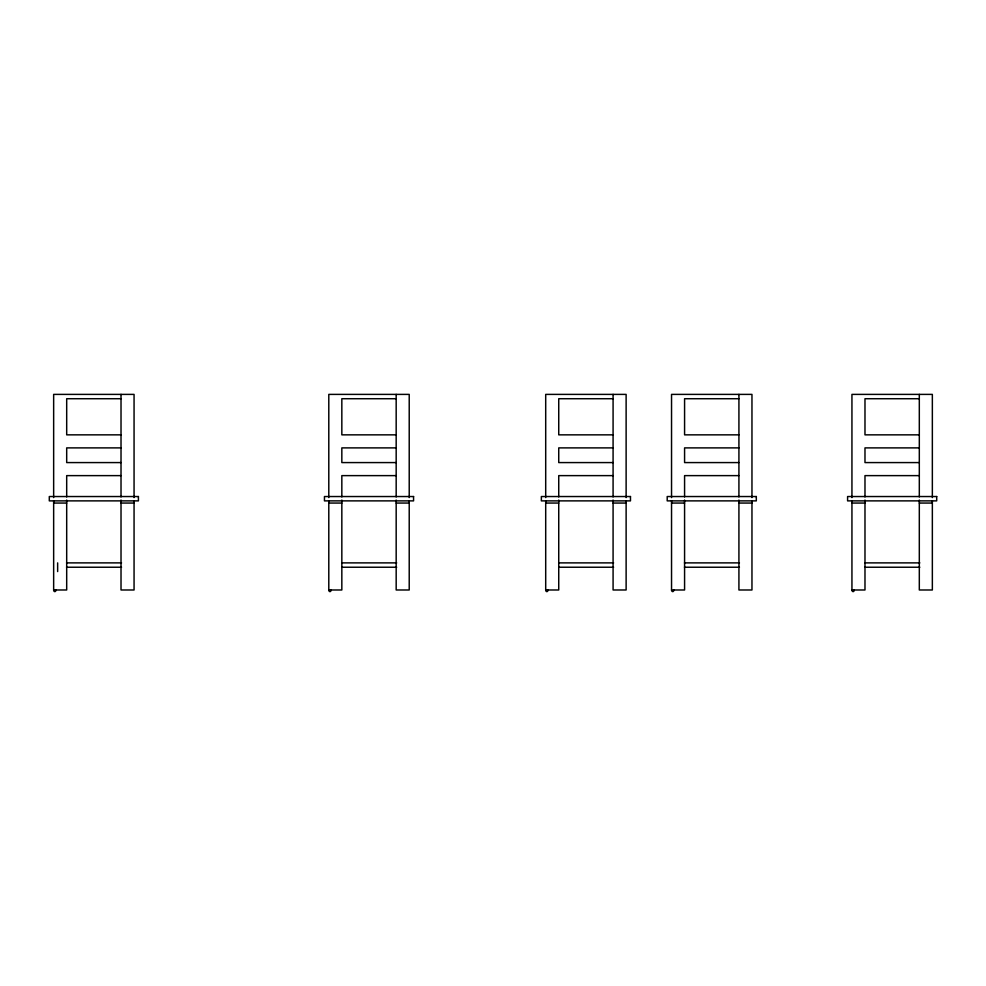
<?xml version="1.0" encoding="UTF-8"?>
<svg xmlns="http://www.w3.org/2000/svg" width="986" height="986" viewBox="0 0 986 986"><rect width="100%" height="100%" fill="white"/><g stroke="black" fill="none" stroke-linecap="round" stroke-linejoin="round"><path stroke-width="1.48" d="M121.019 398.726L66.691 398.726L66.691 434.851L121.019 434.851M396.175 398.726L341.834 398.726L341.834 434.851L396.175 434.851M613.082 398.726L558.742 398.726L558.742 434.851L613.082 434.851M738.921 398.726L684.58 398.726L684.58 434.851L738.921 434.851M919.309 398.726L864.981 398.726L864.981 434.851L919.309 434.851M121.019 447.89L66.691 447.89L66.691 462.582L121.019 462.582M396.175 447.89L341.834 447.89L341.834 462.582L396.175 462.582M613.082 447.89L558.742 447.89L558.742 462.582L613.082 462.582M738.921 447.89L684.58 447.89L684.58 462.582L738.921 462.582M919.309 447.89L864.981 447.89L864.981 462.582L919.309 462.582M121.019 475.622L66.691 475.622L66.691 496.969M396.175 475.622L341.834 475.622L341.834 496.969M613.082 475.622L558.742 475.622L558.742 496.969M738.921 475.622L684.58 475.622L684.58 496.969M919.309 475.622L864.981 475.622L864.981 496.969M53.651 503.057L66.691 503.057M121.019 503.057L134.059 503.057M328.794 503.057L341.834 503.057M396.175 503.057L409.215 503.057M545.702 503.057L558.742 503.057M613.082 503.057L626.122 503.057M671.54 503.057L684.58 503.057M738.921 503.057L751.961 503.057M851.941 503.057L864.981 503.057M919.309 503.057L932.349 503.057M66.567 562.883L121.537 562.883M341.723 562.883L396.692 562.883M558.631 562.883L613.6 562.883M684.469 562.883L739.438 562.883M864.858 562.883L919.827 562.883M66.567 567.233L121.537 567.233M341.723 567.233L396.692 567.233M558.631 567.233L613.6 567.233M684.469 567.233L739.438 567.233M864.858 567.233L919.827 567.233M53.651 500.654L53.651 589.985L66.691 589.985L66.691 500.025M328.794 500.654L328.794 589.985L341.834 589.985L341.834 500.025M545.702 500.654L545.702 589.985L558.742 589.985L558.742 500.025M671.54 500.654L671.54 589.985L684.58 589.985L684.58 500.025M851.941 500.654L851.941 589.985L864.981 589.985L864.981 500.025M932.349 497.573L932.349 394.388L851.941 394.388L851.941 497.573M932.349 500.654L932.349 589.985L919.309 589.985L919.309 500.025M919.309 394.388L919.309 496.969M751.961 497.573L751.961 394.388L671.54 394.388L671.54 497.573M751.961 500.654L751.961 589.985L738.921 589.985L738.921 500.025M738.921 394.388L738.921 496.969M626.122 497.573L626.122 394.388L545.702 394.388L545.702 497.573M626.122 500.654L626.122 589.985L613.082 589.985L613.082 500.025M613.082 394.388L613.082 496.969M409.215 497.573L409.215 394.388L328.794 394.388L328.794 497.573M409.215 500.654L409.215 589.985L396.175 589.985L396.175 500.025M396.175 394.388L396.175 496.969M134.059 497.573L134.059 394.388L53.651 394.388L53.651 497.573M134.059 500.654L134.059 589.985L121.019 589.985L121.019 500.025M121.019 394.388L121.019 496.969M57.644 562.883L57.644 571.572M55.955 589.985A1.627 1.159 -90 0 1 54.797 591.612A1.627 1.159 -90 0 1 53.651 589.985M331.099 589.985A1.627 1.159 -90 0 1 329.953 591.612A1.627 1.159 -90 0 1 328.794 589.985M548.006 589.985A1.627 1.159 -90 0 1 546.86 591.612A1.627 1.159 -90 0 1 545.702 589.985M673.845 589.985A1.627 1.159 -90 0 1 672.698 591.612A1.627 1.159 -90 0 1 671.54 589.985M854.246 589.985A1.627 1.159 -90 0 1 853.087 591.612A1.627 1.159 -90 0 1 851.941 589.985M138.41 496.537L49.3 496.537L49.3 500.876L138.41 500.876L138.41 496.537M413.565 496.537L324.456 496.537L324.456 500.876L413.565 500.876L413.565 496.537M630.473 496.537L541.363 496.537L541.363 500.876L630.473 500.876L630.473 496.537M756.311 496.537L667.202 496.537L667.202 500.876L756.311 500.876L756.311 496.537M936.7 496.537L847.59 496.537L847.59 500.876L936.7 500.876L936.7 496.537"/></g></svg>
